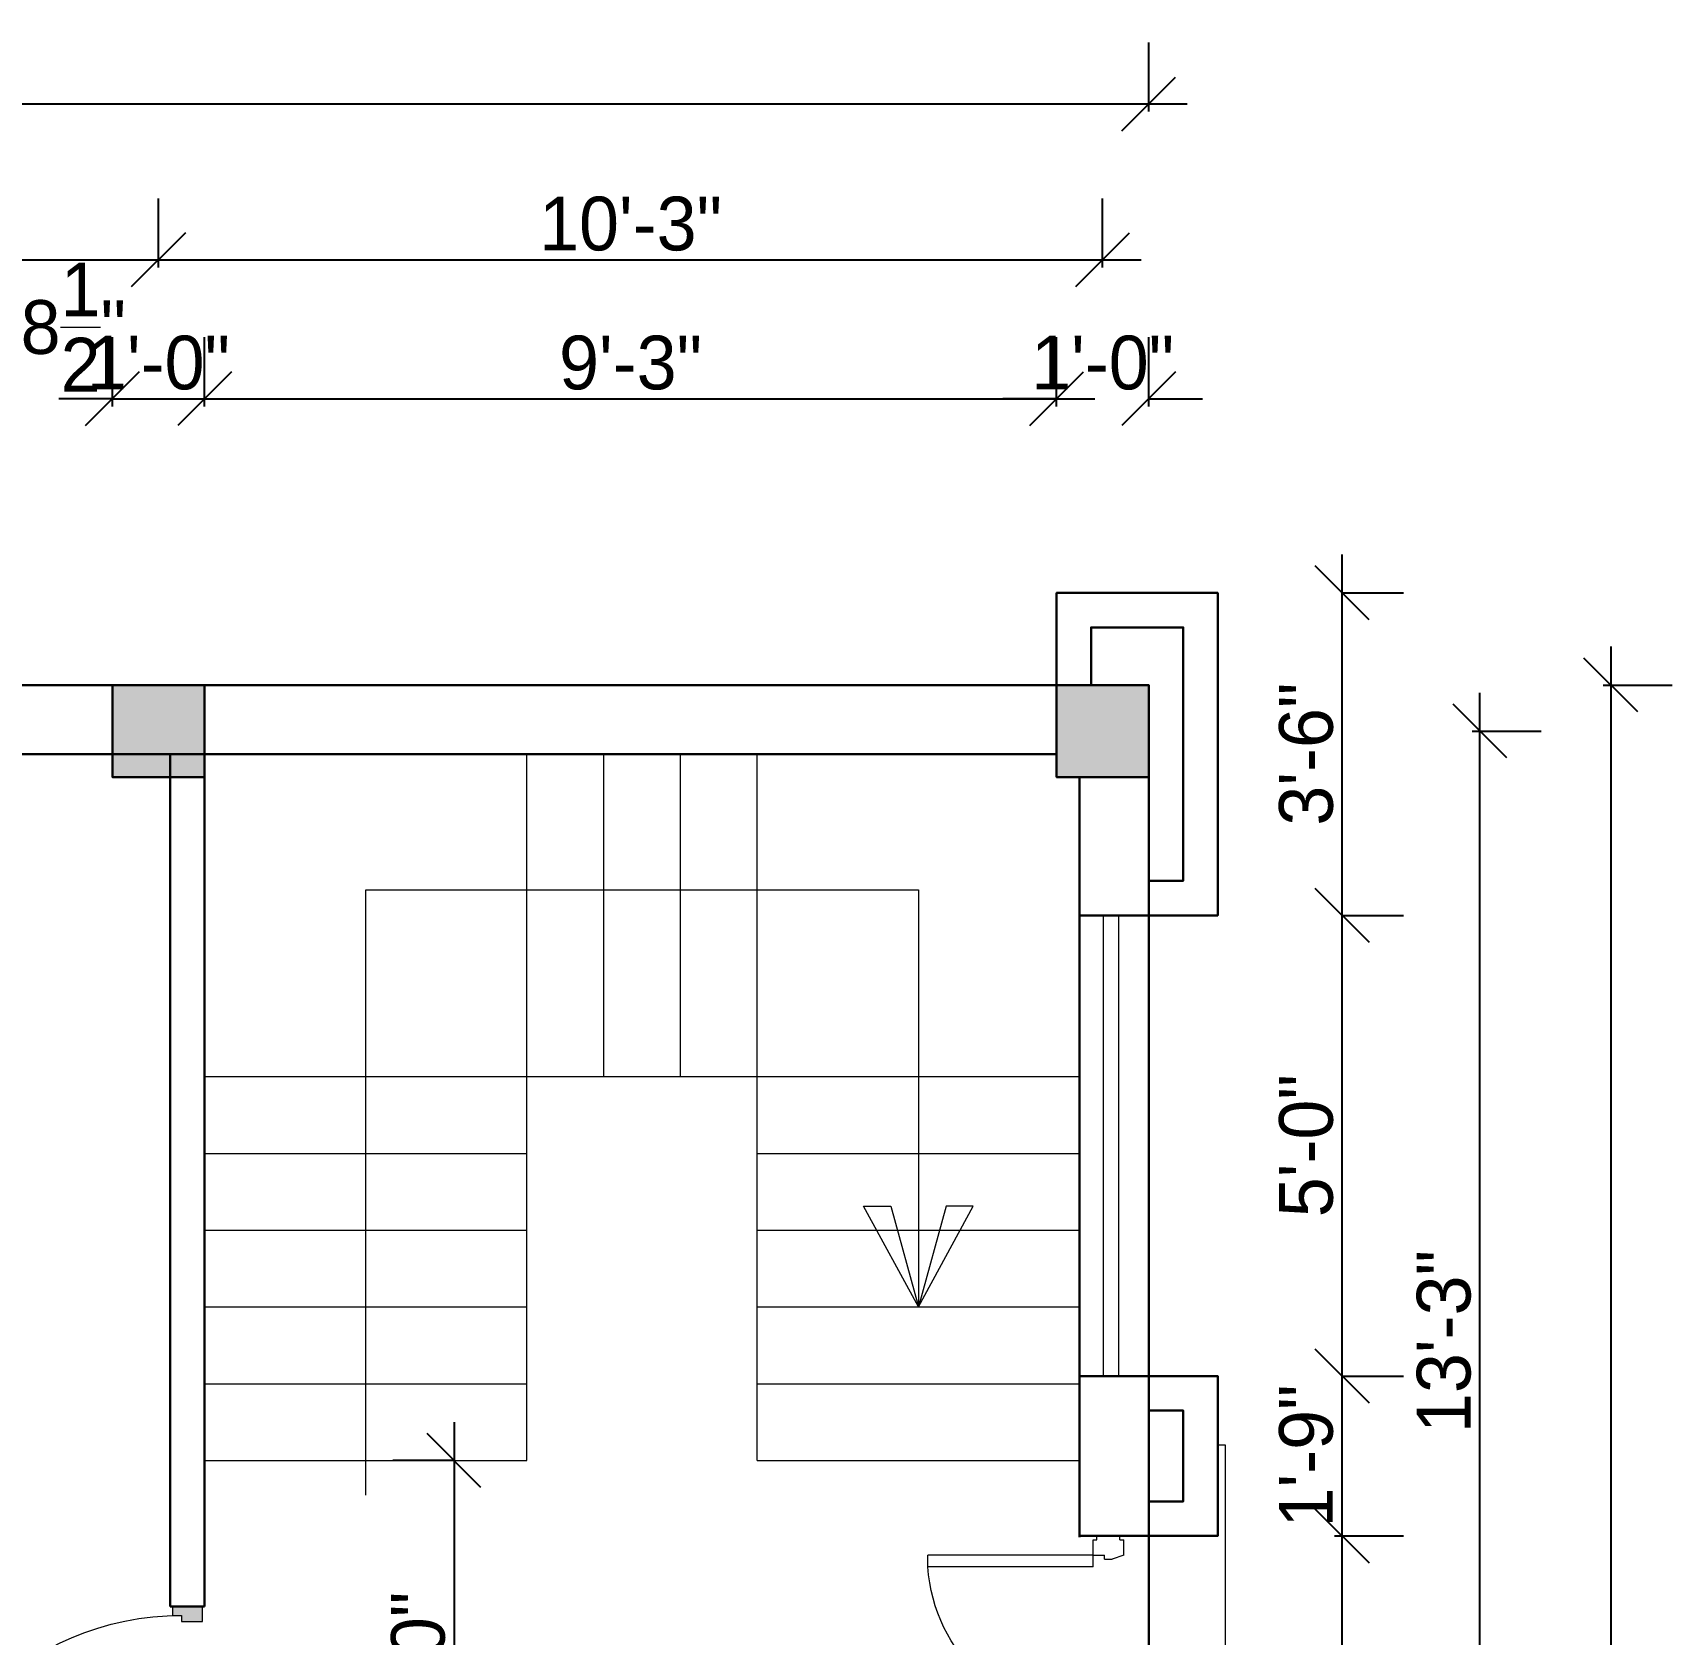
# Model space of a CAD drawing. Header units: inches. Extents: x 28835 to 36795, y -18828 to -9750.
# Drawn here: x 35324.6 to 35538.2, y -13504.9 to -13296.3 of the extents above; entities that cross this region are included whole.
import ezdxf

# ---------------------------------------------------------------- set-up
doc = ezdxf.new("R2010")
doc.units = ezdxf.units.IN
doc.header["$LTSCALE"] = 12
doc.header["$MEASUREMENT"] = 0
for name, color, linetype, lineweight in [('colum', 250, 'Continuous', 30), ('dimention', 5, 'Continuous', 9), ('Door Window', 45, 'Continuous', 15), ('Ha2', 31, 'Continuous', 0), ('N_DOOR', 32, 'Continuous', 13), ('STAIRCASE', 6, 'Continuous', 9), ('Wall', 1, 'Continuous', 30), ('WIN', 140, 'Continuous', 15)]:
    doc.layers.add(name, color=color, linetype=linetype, lineweight=lineweight)
doc.layers.add('door', color=8, linetype='Continuous')
doc.styles.add('Times', font='GOTHIC.TTF')
doc.dimstyles.new('D75', dxfattribs={"dimtxt": 7, "dimasz": 7, "dimexe": 8, "dimexo": 24, "dimgap": 1, "dimtad": 1, "dimdec": 1, "dimzin": 3, "dimdsep": 46, "dimlunit": 4, "dimtxsty": 'Times', "dimblk": 'OBLIQUE', "dimcen": 0, "dimdle": 5, "dimaunit": 1, "dimadec": 3, "dimazin": 0, "dimtfac": 1, "dimtdec": 1, "dimtix": 1, "dimtofl": 0, "dimtmove": 1, "dimatfit": 0, "dimldrblk": 'OBLIQUE', "dimfxl": 1, "dimfxlon": 1, "dimtolj": 1, "dimtzin": 0, "dimarcsym": 0})

# ---------------------------------------------------------------- blocks, each defined once
blk = doc.blocks.new('A$C14DB2C7F')
at = {"layer": 'Door Window'}
for p, q in [((2.5, 2), (2.5, 23.45)), ((4, 23.45), (2.5, 23.45)), ((4, 2), (4, 23.45)), ((44, 2), (44, 23.45)), ((44, 23.45), (45.5, 23.45)), ((45.5, 2), (45.5, 23.45)), ((0, -1.5), (0, 1.5)), ((0.5, 1.5), (0, 1.5)), ((0.5, 2), (0.5, 1.5)), ((2.5, 2), (0.5, 2)), ((2.5, 2), (2.5, 0.5)), ((4, 2), (2.5, 2)), ((3, 0.5), (2.5, 0.5)), ((3, 0.5), (3, -0.5)), ((44, 2), (45.5, 2)), ((45, 0.5), (45.5, 0.5)), ((45, 0.5), (45, -0.5)), ((45.5, 2), (45.5, 0.5)), ((45.5, 2), (47.5, 2)), ((47.5, 2), (47.5, 1.5)), ((47.5, 1.5), (48, 1.5)), ((48, -1.5), (48, 1.5)), ((0.5, -1.5), (0, -1.5)), ((0.5, -1.5), (0.5, -2)), ((2.5, -2), (0.5, -2)), ((2.5, -2), (3, -0.5)), ((45.5, -2), (45, -0.5)), ((45.5, -2), (47.5, -2)), ((47.5, -1.5), (47.5, -2)), ((47.5, -1.5), (48, -1.5))]:
    blk.add_line(p, q, dxfattribs=at)
for centre, start, end in [((2.5, 2), 0, 85.9994), ((45.5, 2), 94.0006, 180)]:
    blk.add_arc(centre, 21.5, start, end, dxfattribs=at)
blk = doc.blocks.new('D1000')
at = {"linetype": 'Continuous'}
for points in [[(30, 50), (30, 20), (50, 20), (50, -50), (0, -50), (0, 50)], [(970, 50), (970, 20), (950, 20), (950, -50), (1000, -50), (1000, 50)]]:
    blk.add_hatch(color=256, dxfattribs=at).paths.add_polyline_path(points)
at = {"color": 0, "linetype": 'Continuous'}
for p, q in [((950, 20), (950, 959.8)), ((970, 50), (970, 960))]:
    blk.add_line(p, q, dxfattribs=at)
at = {"linetype": 'Continuous'}
for points in [[(30, 50), (30, 20), (50, 20), (50, -50), (0, -50), (0, 50)], [(970, 50), (970, 20), (950, 20), (950, -50), (1000, -50), (1000, 50)]]:
    blk.add_lwpolyline(points, close=True, dxfattribs=at)
blk.add_arc((970, 20), 940, 90, 180, dxfattribs=at)
blk = doc.blocks.new('_Oblique')
at = {"color": 0, "linetype": 'ByBlock', "lineweight": -2}
blk.add_line((-0.5, -0.5), (0.5, 0.5), dxfattribs=at)
blk = doc.blocks.new('*D1210')
at = {"layer": 'Defpoints', "color": 0, "ltscale": 12, "transparency": 16777216}
for p in [(35388.96, -13482.26), (35379.47, -13540.26), (35388.96, -13540.26)]:
    blk.add_point(p, dxfattribs=at)
at = {"layer": 'dimention', "color": 0, "lineweight": -2, "ltscale": 12, "transparency": 16777216}
for p, q in [((35379.47, -13477.26), (35379.47, -13545.26)), ((35379.47, -13482.26), (35371.47, -13482.26)), ((35379.47, -13540.26), (35371.47, -13540.26))]:
    blk.add_line(p, q, dxfattribs=at)
at = {"layer": 'dimention', "color": 0, "lineweight": -2, "ltscale": 12, "transparency": 16777216, "xscale": 7, "yscale": 7, "zscale": 7}
for p, rotation in [((35379.47, -13482.26), 90), ((35379.47, -13540.26), 270)]:
    blk.add_blockref('_Oblique', p, dxfattribs=dict(at, rotation=rotation))
at = {"layer": 'dimention', "color": 0, "ltscale": 12, "transparency": 16777216, "insert": (35374.8, -13511.26), "char_height": 7, "attachment_point": 5, "rotation": 90, "style": 'Times'}
blk.add_mtext('\\A1;4\'-10"', dxfattribs=at)
blk = doc.blocks.new('*D1218')
at = {"layer": 'Defpoints', "color": 0, "ltscale": 12, "transparency": 16777216}
for p in [(35334.96, -13343.98), (35314.66, -13381.26), (35334.96, -13381.26)]:
    blk.add_point(p, dxfattribs=at)
at = {"layer": 'dimention', "color": 0, "lineweight": -2, "ltscale": 12, "transparency": 16777216}
for p, q in [((35314.66, -13344.98), (35314.66, -13335.98)), ((35334.96, -13344.98), (35334.96, -13335.98)), ((35314.66, -13343.98), (35307.66, -13343.98)), ((35334.96, -13343.98), (35341.96, -13343.98))]:
    blk.add_line(p, q, dxfattribs=at)
at = {"layer": 'dimention', "color": 0, "lineweight": -2, "ltscale": 12, "transparency": 16777216, "xscale": 7, "yscale": 7, "zscale": 7}
blk.add_blockref('_Oblique', (35314.66, -13343.98), dxfattribs=at)
at = {"layer": 'dimention', "color": 0, "lineweight": -2, "ltscale": 12, "transparency": 16777216, "xscale": 7, "yscale": 7, "zscale": 7, "rotation": 180}
blk.add_blockref('_Oblique', (35334.96, -13343.98), dxfattribs=at)
at = {"layer": 'dimention', "color": 0, "ltscale": 12, "transparency": 16777216, "insert": (35324.81, -13334.64), "char_height": 7, "attachment_point": 5, "style": 'Times'}
blk.add_mtext('\\A1;1\'-8{\\H1x;\\S1/2;}"', dxfattribs=at)
blk = doc.blocks.new('*D1219')
at = {"layer": 'Defpoints', "color": 0, "ltscale": 12, "transparency": 16777216}
for p in [(35346.96, -13343.98), (35334.96, -13381.26), (35346.96, -13381.26)]:
    blk.add_point(p, dxfattribs=at)
at = {"layer": 'dimention', "color": 0, "lineweight": -2, "ltscale": 12, "transparency": 16777216}
for p, q in [((35334.96, -13344.98), (35334.96, -13335.98)), ((35346.96, -13344.98), (35346.96, -13335.98)), ((35334.96, -13343.98), (35327.96, -13343.98)), ((35346.96, -13343.98), (35353.96, -13343.98))]:
    blk.add_line(p, q, dxfattribs=at)
at = {"layer": 'dimention', "color": 0, "lineweight": -2, "ltscale": 12, "transparency": 16777216, "xscale": 7, "yscale": 7, "zscale": 7}
blk.add_blockref('_Oblique', (35334.96, -13343.98), dxfattribs=at)
at = {"layer": 'dimention', "color": 0, "lineweight": -2, "ltscale": 12, "transparency": 16777216, "xscale": 7, "yscale": 7, "zscale": 7, "rotation": 180}
blk.add_blockref('_Oblique', (35346.96, -13343.98), dxfattribs=at)
at = {"layer": 'dimention', "color": 0, "ltscale": 12, "transparency": 16777216, "insert": (35340.96, -13339.31), "char_height": 7, "attachment_point": 5, "style": 'Times'}
blk.add_mtext('\\A1;1\'-0"', dxfattribs=at)
blk = doc.blocks.new('*D1220')
at = {"layer": 'Defpoints', "color": 0, "ltscale": 12, "transparency": 16777216}
for p in [(35457.96, -13343.98), (35346.96, -13381.26), (35457.96, -13381.26)]:
    blk.add_point(p, dxfattribs=at)
at = {"layer": 'dimention', "color": 0, "lineweight": -2, "ltscale": 12, "transparency": 16777216}
for p, q in [((35346.96, -13344.98), (35346.96, -13335.98)), ((35457.96, -13344.98), (35457.96, -13335.98)), ((35341.96, -13343.98), (35462.96, -13343.98))]:
    blk.add_line(p, q, dxfattribs=at)
at = {"layer": 'dimention', "color": 0, "lineweight": -2, "ltscale": 12, "transparency": 16777216, "xscale": 7, "yscale": 7, "zscale": 7, "rotation": 180}
blk.add_blockref('_Oblique', (35346.96, -13343.98), dxfattribs=at)
at = {"layer": 'dimention', "color": 0, "lineweight": -2, "ltscale": 12, "transparency": 16777216, "xscale": 7, "yscale": 7, "zscale": 7}
blk.add_blockref('_Oblique', (35457.96, -13343.98), dxfattribs=at)
at = {"layer": 'dimention', "color": 0, "ltscale": 12, "transparency": 16777216, "insert": (35402.46, -13339.31), "char_height": 7, "attachment_point": 5, "style": 'Times'}
blk.add_mtext('\\A1;9\'-3"', dxfattribs=at)
blk = doc.blocks.new('*D1221')
at = {"layer": 'Defpoints', "color": 0, "ltscale": 12, "transparency": 16777216}
for p in [(35469.96, -13343.98), (35457.96, -13381.26), (35469.96, -13381.26)]:
    blk.add_point(p, dxfattribs=at)
at = {"layer": 'dimention', "color": 0, "lineweight": -2, "ltscale": 12, "transparency": 16777216}
for p, q in [((35457.96, -13344.98), (35457.96, -13335.98)), ((35469.96, -13344.98), (35469.96, -13335.98)), ((35457.96, -13343.98), (35450.96, -13343.98)), ((35469.96, -13343.98), (35476.96, -13343.98))]:
    blk.add_line(p, q, dxfattribs=at)
at = {"layer": 'dimention', "color": 0, "lineweight": -2, "ltscale": 12, "transparency": 16777216, "xscale": 7, "yscale": 7, "zscale": 7}
blk.add_blockref('_Oblique', (35457.96, -13343.98), dxfattribs=at)
at = {"layer": 'dimention', "color": 0, "lineweight": -2, "ltscale": 12, "transparency": 16777216, "xscale": 7, "yscale": 7, "zscale": 7, "rotation": 180}
blk.add_blockref('_Oblique', (35469.96, -13343.98), dxfattribs=at)
at = {"layer": 'dimention', "color": 0, "ltscale": 12, "transparency": 16777216, "insert": (35463.96, -13339.31), "char_height": 7, "attachment_point": 5, "style": 'Times'}
blk.add_mtext('\\A1;1\'-0"', dxfattribs=at)
blk = doc.blocks.new('*D1223')
at = {"layer": 'Defpoints', "color": 0, "ltscale": 12, "transparency": 16777216}
for p in [(35340.96, -13325.88), (35205.96, -13381.26), (35340.96, -13381.26)]:
    blk.add_point(p, dxfattribs=at)
at = {"layer": 'dimention', "color": 0, "lineweight": -2, "ltscale": 12, "transparency": 16777216}
for p, q in [((35205.96, -13326.88), (35205.96, -13317.88)), ((35340.96, -13326.88), (35340.96, -13317.88)), ((35200.96, -13325.88), (35345.96, -13325.88))]:
    blk.add_line(p, q, dxfattribs=at)
at = {"layer": 'dimention', "color": 0, "lineweight": -2, "ltscale": 12, "transparency": 16777216, "xscale": 7, "yscale": 7, "zscale": 7, "rotation": 180}
blk.add_blockref('_Oblique', (35205.96, -13325.88), dxfattribs=at)
at = {"layer": 'dimention', "color": 0, "lineweight": -2, "ltscale": 12, "transparency": 16777216, "xscale": 7, "yscale": 7, "zscale": 7}
blk.add_blockref('_Oblique', (35340.96, -13325.88), dxfattribs=at)
at = {"layer": 'dimention', "color": 0, "ltscale": 12, "transparency": 16777216, "insert": (35273.46, -13321.21), "char_height": 7, "attachment_point": 5, "style": 'Times'}
blk.add_mtext('\\A1;11\'-3"', dxfattribs=at)
blk = doc.blocks.new('*D1224')
at = {"layer": 'Defpoints', "color": 0, "ltscale": 12, "transparency": 16777216}
for p in [(35463.96, -13325.88), (35340.96, -13381.26), (35463.96, -13381.26)]:
    blk.add_point(p, dxfattribs=at)
at = {"layer": 'dimention', "color": 0, "lineweight": -2, "ltscale": 12, "transparency": 16777216}
for p, q in [((35340.96, -13326.88), (35340.96, -13317.88)), ((35463.96, -13326.88), (35463.96, -13317.88)), ((35335.96, -13325.88), (35468.96, -13325.88))]:
    blk.add_line(p, q, dxfattribs=at)
at = {"layer": 'dimention', "color": 0, "lineweight": -2, "ltscale": 12, "transparency": 16777216, "xscale": 7, "yscale": 7, "zscale": 7, "rotation": 180}
blk.add_blockref('_Oblique', (35340.96, -13325.88), dxfattribs=at)
at = {"layer": 'dimention', "color": 0, "lineweight": -2, "ltscale": 12, "transparency": 16777216, "xscale": 7, "yscale": 7, "zscale": 7}
blk.add_blockref('_Oblique', (35463.96, -13325.88), dxfattribs=at)
at = {"layer": 'dimention', "color": 0, "ltscale": 12, "transparency": 16777216, "insert": (35402.46, -13321.21), "char_height": 7, "attachment_point": 5, "style": 'Times'}
blk.add_mtext('\\A1;10\'-3"', dxfattribs=at)
blk = doc.blocks.new('*D1226')
at = {"layer": 'Defpoints', "color": 0, "ltscale": 12, "transparency": 16777216}
for p in [(35469.96, -13305.59), (35469.96, -13381.26), (35055.94, -13481.76)]:
    blk.add_point(p, dxfattribs=at)
at = {"layer": 'dimention', "color": 0, "lineweight": -2, "ltscale": 12, "transparency": 16777216}
for p, q in [((35055.94, -13306.59), (35055.94, -13297.59)), ((35469.96, -13306.59), (35469.96, -13297.59)), ((35050.94, -13305.59), (35474.96, -13305.59))]:
    blk.add_line(p, q, dxfattribs=at)
at = {"layer": 'dimention', "color": 0, "lineweight": -2, "ltscale": 12, "transparency": 16777216, "xscale": 7, "yscale": 7, "zscale": 7, "rotation": 180}
blk.add_blockref('_Oblique', (35055.94, -13305.59), dxfattribs=at)
at = {"layer": 'dimention', "color": 0, "lineweight": -2, "ltscale": 12, "transparency": 16777216, "xscale": 7, "yscale": 7, "zscale": 7}
blk.add_blockref('_Oblique', (35469.96, -13305.59), dxfattribs=at)
at = {"layer": 'dimention', "color": 0, "ltscale": 12, "transparency": 16777216, "insert": (35262.95, -13300.91), "char_height": 7, "attachment_point": 5, "style": 'Times'}
blk.add_mtext('\\A1;34\'-6"', dxfattribs=at)
blk = doc.blocks.new('*D1231')
at = {"layer": 'Defpoints', "color": 0, "ltscale": 12, "transparency": 16777216}
for p in [(35463.47, -13387.26), (35513.1, -13387.26), (35463.47, -13546.26)]:
    blk.add_point(p, dxfattribs=at)
at = {"layer": 'dimention', "color": 0, "lineweight": -2, "ltscale": 12, "transparency": 16777216}
for p, q in [((35513.1, -13551.26), (35513.1, -13382.26)), ((35512.1, -13387.26), (35521.1, -13387.26)), ((35512.1, -13546.26), (35521.1, -13546.26))]:
    blk.add_line(p, q, dxfattribs=at)
at = {"layer": 'dimention', "color": 0, "lineweight": -2, "ltscale": 12, "transparency": 16777216, "xscale": 7, "yscale": 7, "zscale": 7}
for p, rotation in [((35513.1, -13387.26), 90), ((35513.1, -13546.26), 270)]:
    blk.add_blockref('_Oblique', p, dxfattribs=dict(at, rotation=rotation))
at = {"layer": 'dimention', "color": 0, "ltscale": 12, "transparency": 16777216, "insert": (35508.43, -13466.76), "char_height": 7, "attachment_point": 5, "rotation": 90, "style": 'Times'}
blk.add_mtext('\\A1;13\'-3"', dxfattribs=at)
blk = doc.blocks.new('*D1232')
at = {"layer": 'Defpoints', "color": 0, "ltscale": 12, "transparency": 16777216}
for p in [(35463.47, -13381.26), (35463.47, -13708.26), (35530.16, -13708.26)]:
    blk.add_point(p, dxfattribs=at)
at = {"layer": 'dimention', "color": 0, "lineweight": -2, "ltscale": 12, "transparency": 16777216}
for p, q in [((35530.16, -13376.26), (35530.16, -13713.26)), ((35529.16, -13381.26), (35538.16, -13381.26)), ((35529.16, -13708.26), (35538.16, -13708.26))]:
    blk.add_line(p, q, dxfattribs=at)
at = {"layer": 'dimention', "color": 0, "lineweight": -2, "ltscale": 12, "transparency": 16777216, "xscale": 7, "yscale": 7, "zscale": 7}
for p, rotation in [((35530.16, -13381.26), 90), ((35530.16, -13708.26), 270)]:
    blk.add_blockref('_Oblique', p, dxfattribs=dict(at, rotation=rotation))
at = {"layer": 'dimention', "color": 0, "ltscale": 12, "transparency": 16777216, "insert": (35525.48, -13544.76), "char_height": 7, "attachment_point": 5, "rotation": 90, "style": 'Times'}
blk.add_mtext('\\A1;27\'-3"', dxfattribs=at)
blk = doc.blocks.new('*D1364')
at = {"layer": 'Defpoints', "color": 0, "ltscale": 12, "transparency": 16777216}
for p in [(35469.96, -13492.08), (35495.16, -13492.08), (35469.96, -13540.26)]:
    blk.add_point(p, dxfattribs=at)
at = {"layer": 'dimention', "color": 0, "lineweight": -2, "ltscale": 12, "transparency": 16777216}
for p, q in [((35495.16, -13545.26), (35495.16, -13487.08)), ((35494.16, -13492.08), (35503.16, -13492.08)), ((35494.16, -13540.26), (35503.16, -13540.26))]:
    blk.add_line(p, q, dxfattribs=at)
at = {"layer": 'dimention', "color": 0, "lineweight": -2, "ltscale": 12, "transparency": 16777216, "xscale": 7, "yscale": 7, "zscale": 7}
for p, rotation in [((35495.16, -13492.08), 90), ((35495.16, -13540.26), 270)]:
    blk.add_blockref('_Oblique', p, dxfattribs=dict(at, rotation=rotation))
at = {"layer": 'dimention', "color": 0, "ltscale": 12, "transparency": 16777216, "insert": (35490.49, -13516.17), "char_height": 7, "attachment_point": 5, "rotation": 90, "style": 'Times'}
blk.add_mtext('\\A1;4\'-0"', dxfattribs=at)
blk = doc.blocks.new('*D1365')
at = {"layer": 'Defpoints', "color": 0, "ltscale": 12, "transparency": 16777216}
for p in [(35478.96, -13471.26), (35495.16, -13471.26), (35469.96, -13492.08)]:
    blk.add_point(p, dxfattribs=at)
at = {"layer": 'dimention', "color": 0, "lineweight": -2, "ltscale": 12, "transparency": 16777216}
for p, q in [((35495.16, -13497.08), (35495.16, -13466.26)), ((35495.16, -13471.26), (35503.16, -13471.26)), ((35494.16, -13492.08), (35503.16, -13492.08))]:
    blk.add_line(p, q, dxfattribs=at)
at = {"layer": 'dimention', "color": 0, "lineweight": -2, "ltscale": 12, "transparency": 16777216, "xscale": 7, "yscale": 7, "zscale": 7}
for p, rotation in [((35495.16, -13471.26), 90), ((35495.16, -13492.08), 270)]:
    blk.add_blockref('_Oblique', p, dxfattribs=dict(at, rotation=rotation))
at = {"layer": 'dimention', "color": 0, "ltscale": 12, "transparency": 16777216, "insert": (35490.49, -13481.67), "char_height": 7, "attachment_point": 5, "rotation": 90, "style": 'Times'}
blk.add_mtext('\\A1;1\'-9"', dxfattribs=at)
blk = doc.blocks.new('*D1366')
at = {"layer": 'Defpoints', "color": 0, "ltscale": 12, "transparency": 16777216}
for p in [(35478.96, -13411.26), (35495.16, -13411.26), (35478.96, -13471.26)]:
    blk.add_point(p, dxfattribs=at)
at = {"layer": 'dimention', "color": 0, "lineweight": -2, "ltscale": 12, "transparency": 16777216}
for p, q in [((35495.16, -13476.26), (35495.16, -13406.26)), ((35495.16, -13411.26), (35503.16, -13411.26)), ((35495.16, -13471.26), (35503.16, -13471.26))]:
    blk.add_line(p, q, dxfattribs=at)
at = {"layer": 'dimention', "color": 0, "lineweight": -2, "ltscale": 12, "transparency": 16777216, "xscale": 7, "yscale": 7, "zscale": 7}
for p, rotation in [((35495.16, -13411.26), 90), ((35495.16, -13471.26), 270)]:
    blk.add_blockref('_Oblique', p, dxfattribs=dict(at, rotation=rotation))
at = {"layer": 'dimention', "color": 0, "ltscale": 12, "transparency": 16777216, "insert": (35490.49, -13441.26), "char_height": 7, "attachment_point": 5, "rotation": 90, "style": 'Times'}
blk.add_mtext('\\A1;5\'-0"', dxfattribs=at)
blk = doc.blocks.new('*D1367')
at = {"layer": 'Defpoints', "color": 0, "ltscale": 12, "transparency": 16777216}
for p in [(35478.96, -13369.26), (35495.16, -13369.26), (35478.96, -13411.26)]:
    blk.add_point(p, dxfattribs=at)
at = {"layer": 'dimention', "color": 0, "lineweight": -2, "ltscale": 12, "transparency": 16777216}
for p, q in [((35495.16, -13416.26), (35495.16, -13364.26)), ((35495.16, -13369.26), (35503.16, -13369.26)), ((35495.16, -13411.26), (35503.16, -13411.26))]:
    blk.add_line(p, q, dxfattribs=at)
at = {"layer": 'dimention', "color": 0, "lineweight": -2, "ltscale": 12, "transparency": 16777216, "xscale": 7, "yscale": 7, "zscale": 7}
for p, rotation in [((35495.16, -13369.26), 90), ((35495.16, -13411.26), 270)]:
    blk.add_blockref('_Oblique', p, dxfattribs=dict(at, rotation=rotation))
at = {"layer": 'dimention', "color": 0, "ltscale": 12, "transparency": 16777216, "insert": (35490.49, -13390.26), "char_height": 7, "attachment_point": 5, "rotation": 90, "style": 'Times'}
blk.add_mtext('\\A1;3\'-6"', dxfattribs=at)

msp = doc.modelspace()

# ---------------------------------------------------------------- hatches: boundary and pattern name
at = {"layer": 'Ha2'}
for points in [[(35346.96, -13393.26), (35346.96, -13381.26), (35334.96, -13381.26), (35334.96, -13393.26)], [(35469.96, -13393.26), (35469.96, -13381.26), (35457.96, -13381.26), (35457.96, -13393.26)]]:
    msp.add_hatch(color=256, dxfattribs=at).paths.add_polyline_path(points)

# ---------------------------------------------------------------- linework, layer by layer
at = {"layer": 'colum'}
for points in [[(35346.96, -13393.26), (35346.96, -13381.26), (35334.96, -13381.26), (35334.96, -13393.26)], [(35469.96, -13393.26), (35469.96, -13381.26), (35457.96, -13381.26), (35457.96, -13393.26)]]:
    msp.add_lwpolyline(points, close=True, dxfattribs=at)
at = {"layer": 'STAIRCASE'}
for p, q in [((35388.96, -13482.26), (35388.96, -13390.26)), ((35398.96, -13432.26), (35398.96, -13390.26)), ((35408.96, -13432.26), (35408.96, -13390.26)), ((35418.96, -13482.26), (35418.96, -13390.26)), ((35346.96, -13432.26), (35460.96, -13432.26)), ((35346.96, -13442.26), (35388.96, -13442.26)), ((35418.96, -13442.26), (35460.96, -13442.26)), ((35346.96, -13452.26), (35388.96, -13452.26)), ((35418.96, -13452.26), (35460.96, -13452.26)), ((35346.96, -13462.26), (35388.96, -13462.26)), ((35418.96, -13462.26), (35460.96, -13462.26)), ((35346.96, -13472.26), (35388.96, -13472.26)), ((35418.96, -13472.26), (35460.96, -13472.26)), ((35346.96, -13482.26), (35388.96, -13482.26)), ((35418.96, -13482.26), (35460.96, -13482.26))]:
    msp.add_line(p, q, dxfattribs=at)
for points in [[(35367.96, -13486.79), (35367.96, -13407.93), (35439.96, -13407.93), (35439.96, -13462.26)], [(35439.96, -13462.26), (35432.82, -13449.13), (35436.36, -13449.13), (35439.96, -13462.26)], [(35439.96, -13462.26), (35447.11, -13449.13), (35443.56, -13449.13), (35439.96, -13462.26)], [(35469.96, -13492.08), (35469.96, -13551.95), (35479.96, -13551.95), (35479.96, -13480.26), (35478.96, -13480.26)]]:
    msp.add_lwpolyline(points, dxfattribs=at)
at = {"layer": 'Wall'}
for p, q in [((35457.96, -13381.26), (35205.96, -13381.26)), ((35211.96, -13390.26), (35457.96, -13390.26)), ((35342.46, -13390.26), (35342.46, -13501.26)), ((35346.96, -13393.26), (35346.96, -13501.26)), ((35460.96, -13492.26), (35460.96, -13393.26)), ((35469.96, -13540.26), (35469.96, -13393.26)), ((35342.46, -13501.26), (35346.96, -13501.26))]:
    msp.add_line(p, q, dxfattribs=at)
at = {"layer": 'Wall', "ltscale": 12}
for points in [[(35457.96, -13381.26), (35457.96, -13369.26), (35475.96, -13369.26), (35478.96, -13369.26), (35478.96, -13411.26), (35460.96, -13411.26)], [(35462.46, -13381.26), (35462.46, -13373.76), (35474.46, -13373.76), (35474.46, -13406.76), (35469.96, -13406.76)], [(35460.96, -13471.26), (35469.96, -13471.26), (35478.96, -13471.26), (35478.96, -13492.08), (35460.96, -13492.08)], [(35469.96, -13475.76), (35474.46, -13475.76), (35474.46, -13487.58), (35469.96, -13487.58)]]:
    msp.add_lwpolyline(points, dxfattribs=at)
at = {"layer": 'WIN', "ltscale": 12}
for p, q in [((35464.02, -13411.26), (35464.02, -13471.26)), ((35466.02, -13411.26), (35466.02, -13471.26))]:
    msp.add_line(p, q, dxfattribs=at)

# ---------------------------------------------------------------- block references
at = {"layer": 'door', "xscale": -1.003626009929121, "yscale": 1.003626009929121, "zscale": 1.003626009929045, "rotation": 90}
msp.add_blockref('A$C14DB2C7F', (35464.71, -13492.08), dxfattribs=at)
at = {"layer": 'N_DOOR', "xscale": -0.03899999987334013, "yscale": 0.03899999998975545, "zscale": 0.03900000001885928, "rotation": 90}
msp.add_blockref('D1000', (35344.75, -13501.26), dxfattribs=at)

# ---------------------------------------------------------------- dimensions: what is measured, and where the dimension line sits
at = {"layer": 'dimention', "ltscale": 12}
for base, p1, p2, picture, middle in [((35469.96, -13305.59), (35055.94, -13481.76), (35469.96, -13381.26), '*D1226', (35262.95, -13300.91)), ((35340.96, -13325.88), (35205.96, -13381.26), (35340.96, -13381.26), '*D1223', (35273.46, -13321.21)), ((35463.96, -13325.88), (35340.96, -13381.26), (35463.96, -13381.26), '*D1224', (35402.46, -13321.21)), ((35334.96, -13343.98), (35314.66, -13381.26), (35334.96, -13381.26), '*D1218', (35324.81, -13334.64)), ((35346.96, -13343.98), (35334.96, -13381.26), (35346.96, -13381.26), '*D1219', (35340.96, -13339.31)), ((35457.96, -13343.98), (35346.96, -13381.26), (35457.96, -13381.26), '*D1220', (35402.46, -13339.31)), ((35469.96, -13343.98), (35457.96, -13381.26), (35469.96, -13381.26), '*D1221', (35463.96, -13339.31))]:
    dim = msp.add_linear_dim(base=base, p1=p1, p2=p2, dimstyle='D75', dxfattribs=at)
    dim.commit()
    dim.dimension.update_dxf_attribs({"geometry": picture, "text_midpoint": middle})
for base, p1, p2, picture, middle in [((35495.16, -13369.26), (35478.96, -13411.26), (35478.96, -13369.26), '*D1367', (35490.49, -13390.26)), ((35530.16, -13708.26), (35463.47, -13381.26), (35463.47, -13708.26), '*D1232', (35525.48, -13544.76)), ((35513.1, -13387.26), (35463.47, -13546.26), (35463.47, -13387.26), '*D1231', (35508.43, -13466.76)), ((35495.16, -13411.26), (35478.96, -13471.26), (35478.96, -13411.26), '*D1366', (35490.49, -13441.26)), ((35495.16, -13471.26), (35469.96, -13492.08), (35478.96, -13471.26), '*D1365', (35490.49, -13481.67)), ((35379.47, -13540.26), (35388.96, -13482.26), (35388.96, -13540.26), '*D1210', (35374.8, -13511.26)), ((35495.16, -13492.08), (35469.96, -13540.26), (35469.96, -13492.08), '*D1364', (35490.49, -13516.17))]:
    dim = msp.add_linear_dim(base=base, p1=p1, p2=p2, angle=90, dimstyle='D75', dxfattribs=at)
    dim.commit()
    dim.dimension.update_dxf_attribs({"geometry": picture, "text_midpoint": middle})

doc.saveas('drawing.dxf')
